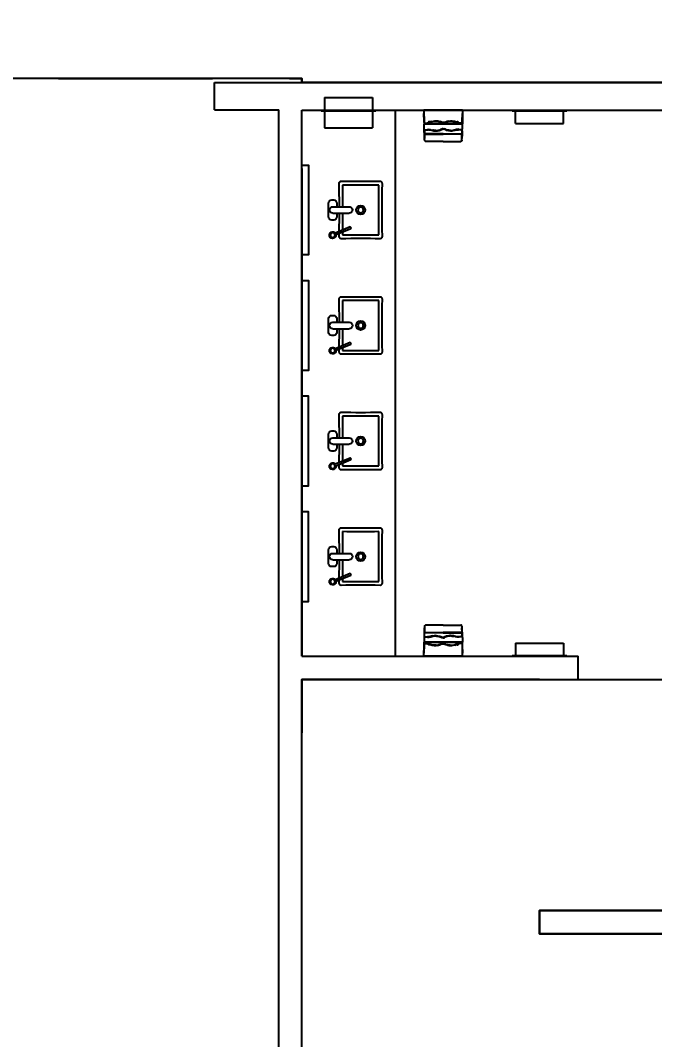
# Model space of a CAD drawing. Extents: x -13345 to 10098, y -1643 to 9113.
# Drawn here: x -9786 to -9588.5, y 3537.6 to 3855.2 of the extents above; entities that cross this region are included whole.
import ezdxf

# ---------------------------------------------------------------- set-up
doc = ezdxf.new("R2010")
doc.units = 0
doc.header["$LTSCALE"] = 192
doc.header["$MEASUREMENT"] = 0
doc.linetypes.add('DASHED2', pattern=[0.375, 0.25, -0.125])
doc.layers.get('0').update_dxf_attribs({"linetype": 'CONTINUOUS'})
doc.layers.get('DEFPOINTS').update_dxf_attribs({"linetype": 'CONTINUOUS'})
for name, color, linetype in [('ARCH-FEATURES', 2, 'CONTINUOUS'), ('ARCH-WALLS-EXTERIOR', 5, 'CONTINUOUS'), ('ARCH-WALLS-INTERIOR', 1, 'CONTINUOUS'), ('DIMENSIONS-TENANT', 7, 'CONTINUOUS'), ('TENANT-STOREFRONT-LEASELINE', 3, 'DASHED2'), ('UTILITIES-PLUMB', 2, 'CONTINUOUS')]:
    doc.layers.add(name, color=color, linetype=linetype)
doc.layers.add('COMMON AREA FILL', color=7, linetype='CONTINUOUS', true_color=0xdedede)
doc.styles.get("Standard").update_dxf_attribs({"font": 'txt.shx', "width": 0.75})
doc.dimstyles.new('LP-SP-MP (without ticks)', dxfattribs={"dimscale": 0, "dimtxt": 36, "dimasz": 12, "dimexe": 8, "dimexo": 8, "dimgap": 8, "dimtad": 1, "dimdec": 0, "dimrnd": 0.0625, "dimzin": 3, "dimdsep": 46, "dimlunit": 4, "dimtxsty": 'Standard', "dimblk1": 'OBLIQUE', "dimblk2": 'OBLIQUE', "dimsah": 1, "dimcen": 0.5, "dimse1": 1, "dimse2": 1, "dimsd1": 1, "dimsd2": 1, "dimclrt": 256, "dimadec": 0, "dimazin": 0, "dimtfac": 6, "dimtdec": 0, "dimtofl": 0, "dimtmove": 0, "dimatfit": 3, "dimldrblk": 'OBLIQUE', "dimfxl": 1, "dimfrac": 2, "dimtolj": 1, "dimtzin": 3, "dimarcsym": 0})

# ---------------------------------------------------------------- blocks, each defined once
blk = doc.blocks.new('Dyson Airblade plan')
at = {"layer": 'ARCH-FEATURES'}
for p, q in [((-6.06, 0), (-5.97, -3.67)), ((6.06, 0), (-6.06, 0)), ((6.06, 0), (5.96, -4.27)), ((-5.95, -3.43), (-6.04, -0.97)), ((5.95, -3.43), (6.04, -0.97)), ((-5.97, -3.67), (-5.96, -4.27)), ((-5.9, -6.56), (-5.97, -4.35)), ((5.98, -4.35), (-5.97, -4.35)), ((5.96, -4.27), (-5.96, -4.27)), ((-5.93, -3.77), (-5.95, -3.43)), ((-5.93, -3.77), (-5.85, -3.91)), ((-5.93, -4.27), (-5.93, -4.35)), ((-5.85, -6.33), (-5.86, -6.56)), ((-5.85, -3.91), (-5.7, -4.01)), ((-5.81, -6.22), (-5.85, -6.33)), ((-5.64, -6.09), (-5.81, -6.22)), ((-5.7, -4.01), (-5, -4.02)), ((-5.64, -6.09), (-5.6, -6.08)), ((-5.6, -6.08), (-4.99, -6.08)), ((-4.99, -4.04), (-5, -4.02)), ((-5, -4.02), (-4.94, -4.02)), ((-4.89, -4.04), (-4.99, -4.04)), ((-4.99, -6.08), (-4.98, -6.05)), ((-4.99, -6.08), (-4.72, -6.08)), ((-4.96, -6.05), (-4.98, -6.05)), ((-4.9, -6.04), (-4.96, -6.05)), ((-4.61, -3.9), (-4.94, -4.02)), ((-4.9, -6.04), (-4.88, -5.98)), ((-4.88, -6.04), (-4.9, -6.04)), ((-4.88, -4.05), (-4.89, -4.04)), ((-4.84, -4.04), (-4.89, -4.04)), ((-4.88, -4.05), (-4.63, -4.06)), ((-4.88, -5.98), (-4.79, -5.94)), ((-4.88, -5.98), (-4.88, -6.04)), ((-4.86, -6.03), (-4.88, -6.04)), ((-4.86, -6.03), (-4.72, -6.03)), ((-4.56, -3.91), (-4.84, -4.04)), ((-4.79, -5.94), (-4.35, -5.96)), ((-4.57, -3.63), (-4.72, -3.72)), ((-4.72, -3.85), (-4.72, -3.72)), ((-4.68, -3.85), (-4.72, -3.85)), ((-4.72, -6.03), (-4.42, -6.05)), ((-4.14, -6.12), (-4.72, -6.08)), ((-4.53, -3.85), (-4.68, -3.85)), ((-4.26, -3.85), (-4.63, -4.06)), ((-4.61, -3.9), (-4.53, -3.85)), ((-4.55, -3.61), (-4.57, -3.63)), ((-4.51, -3.63), (-4.57, -3.63)), ((-4.44, -3.85), (-4.56, -3.91)), ((-4.46, -3.61), (-4.55, -3.61)), ((-4.44, -3.85), (-4.53, -3.85)), ((-4.51, -3.63), (-4.45, -3.63)), ((-4.46, -3.61), (-4.42, -3.61)), ((-4.45, -3.63), (-4.36, -3.63)), ((-4.44, -3.85), (-4.26, -3.85)), ((-4.34, -3.61), (-4.42, -3.61)), ((-4.42, -6.05), (-3.89, -6.14)), ((-4.33, -3.63), (-4.36, -3.63)), ((-4.35, -5.96), (-3.97, -6.03)), ((-4.33, -3.62), (-4.34, -3.61)), ((-4.32, -3.62), (-4.33, -3.62)), ((-4.27, -3.63), (-4.33, -3.63)), ((-4.27, -3.63), (-4.32, -3.62)), ((-4.21, -3.64), (-4.27, -3.63)), ((-4.18, -3.85), (-4.26, -3.85)), ((-4.18, -3.66), (-4.21, -3.64)), ((-4.18, -3.7), (-4.08, -3.65)), ((-4.16, -3.68), (-4.18, -3.66)), ((-4.18, -3.7), (-4.18, -3.66)), ((-3.92, -3.7), (-4.18, -3.82)), ((-4.18, -3.73), (-4.18, -3.7)), ((-4.16, -3.71), (-4.18, -3.73)), ((-4.18, -3.82), (-4.18, -3.73)), ((-4.18, -3.85), (-4.18, -3.82)), ((-3.97, -3.64), (-4.16, -3.71)), ((-4.08, -3.65), (-4.16, -3.68)), ((-3.31, -6.33), (-4.14, -6.12)), ((-3.59, -3.49), (-4.08, -3.65)), ((-3.97, -3.64), (-3.73, -3.56)), ((-3.97, -6.03), (-3.87, -6.05)), ((-3.52, -3.57), (-3.92, -3.7)), ((-3.89, -6.14), (-3.54, -6.24)), ((-3.87, -6.05), (-3.28, -6.21)), ((-3.73, -3.56), (-3.45, -3.49)), ((-3.59, -3.49), (-2.65, -3.35)), ((-3.54, -6.24), (-2.94, -6.38)), ((-3.13, -3.49), (-3.52, -3.57)), ((-3.45, -3.49), (-2.83, -3.4)), ((-3.31, -6.33), (-2.84, -6.4)), ((-3.12, -6.24), (-3.28, -6.21)), ((-2.75, -3.44), (-3.13, -3.49)), ((-2.79, -6.3), (-3.12, -6.24)), ((-2.83, -3.4), (-2.34, -3.37)), ((-2.72, -6.3), (-2.79, -6.3)), ((-2.17, -3.42), (-2.75, -3.44)), ((-2.31, -6.32), (-2.72, -6.3)), ((-2.17, -3.37), (-2.65, -3.35)), ((-1.67, -3.41), (-2.34, -3.37)), ((-2.34, -3.37), (-2.17, -3.37)), ((-2.31, -6.32), (-2, -6.3)), ((-1.8, -3.38), (-2.17, -3.37)), ((-2.17, -3.42), (-1.47, -3.51)), ((-2, -6.3), (-1.6, -6.25)), ((-1.9, -6.39), (-1.45, -6.31)), ((-1.8, -3.38), (-1.09, -3.52)), ((-1.74, -6.38), (-1.38, -6.3)), ((-1.36, -3.47), (-1.67, -3.41)), ((-1.6, -6.25), (-1.27, -6.17)), ((-0.96, -3.66), (-1.47, -3.51)), ((-1.45, -6.31), (-1, -6.19)), ((-1.38, -6.3), (-1.2, -6.26)), ((-1.36, -3.47), (-0.97, -3.59)), ((-1.27, -6.17), (-0.92, -6.06)), ((-1.2, -6.26), (-1.03, -6.22)), ((-0.17, -3.84), (-1.09, -3.52)), ((-1.03, -6.22), (-0.27, -5.92)), ((-0.92, -6.16), (-1, -6.19)), ((-0.57, -3.74), (-0.97, -3.59)), ((-0.49, -3.86), (-0.96, -3.66)), ((-0.92, -6.06), (-0.42, -5.84)), ((-0.92, -6.16), (-0.58, -6.01)), ((-0.58, -6.01), (-0.35, -5.91)), ((-0.28, -3.82), (-0.57, -3.74)), ((-0.22, -3.92), (-0.49, -3.86)), ((-0.42, -5.84), (-0.37, -5.82)), ((-0.21, -5.77), (-0.37, -5.82)), ((-0.35, -5.91), (-0.11, -5.85)), ((-0.28, -3.82), (-0.12, -3.84)), ((-0.27, -5.92), (-0.01, -5.89)), ((0, -3.93), (-0.22, -3.92)), ((-0.06, -5.77), (-0.21, -5.77)), ((0, -3.85), (-0.17, -3.84)), ((-0.12, -3.84), (-0.11, -3.84)), ((0, -3.86), (-0.11, -3.84)), ((-0.11, -5.85), (0, -5.85)), ((0, -5.77), (-0.06, -5.77)), ((-0.01, -5.89), (0, -5.89)), ((0, -3.86), (0.11, -3.84)), ((0, -3.85), (0.17, -3.84)), ((0, -3.93), (0.22, -3.92)), ((0, -5.77), (0.06, -5.77)), ((0.11, -5.85), (0, -5.85)), ((0.01, -5.89), (0, -5.89)), ((0.27, -5.92), (0.01, -5.89)), ((0.06, -5.77), (0.21, -5.77)), ((0.12, -3.84), (0.11, -3.84)), ((0.35, -5.91), (0.11, -5.85)), ((0.28, -3.82), (0.12, -3.84)), ((0.17, -3.84), (1.09, -3.52)), ((0.21, -5.77), (0.37, -5.82)), ((0.22, -3.92), (0.49, -3.86)), ((1.03, -6.22), (0.27, -5.92)), ((0.28, -3.82), (0.57, -3.74)), ((0.58, -6.01), (0.35, -5.91)), ((0.42, -5.84), (0.37, -5.82)), ((0.92, -6.06), (0.42, -5.84)), ((0.49, -3.86), (0.96, -3.66)), ((0.57, -3.74), (0.97, -3.59)), ((0.92, -6.16), (0.58, -6.01)), ((1.27, -6.17), (0.92, -6.06)), ((0.92, -6.16), (1, -6.19)), ((0.96, -3.66), (1.47, -3.51)), ((1.36, -3.47), (0.97, -3.59)), ((1.45, -6.31), (1, -6.19)), ((1.2, -6.26), (1.03, -6.22)), ((1.8, -3.38), (1.09, -3.52)), ((1.38, -6.3), (1.2, -6.26)), ((1.6, -6.25), (1.27, -6.17)), ((1.36, -3.47), (1.67, -3.41)), ((1.74, -6.38), (1.38, -6.3)), ((1.9, -6.39), (1.45, -6.31)), ((2.17, -3.42), (1.47, -3.51)), ((2, -6.3), (1.6, -6.25)), ((1.67, -3.41), (2.34, -3.37)), ((1.8, -3.38), (2.17, -3.37)), ((2.31, -6.32), (2, -6.3)), ((2.17, -3.37), (2.65, -3.35)), ((2.17, -3.42), (2.75, -3.44)), ((2.31, -6.32), (2.72, -6.3)), ((2.83, -3.4), (2.34, -3.37)), ((3.59, -3.49), (2.65, -3.35)), ((2.72, -6.3), (2.79, -6.3)), ((2.75, -3.44), (3.13, -3.49)), ((2.79, -6.3), (3.12, -6.24)), ((3.45, -3.49), (2.83, -3.4)), ((3.31, -6.33), (2.84, -6.4)), ((3.54, -6.24), (2.94, -6.38)), ((3.12, -6.24), (3.28, -6.21)), ((3.13, -3.49), (3.52, -3.57)), ((3.87, -6.05), (3.28, -6.21)), ((3.31, -6.33), (4.14, -6.12)), ((3.73, -3.56), (3.45, -3.49)), ((3.52, -3.57), (3.92, -3.7)), ((3.89, -6.14), (3.54, -6.24)), ((3.59, -3.49), (4.08, -3.65)), ((3.97, -3.64), (3.73, -3.56)), ((3.97, -6.03), (3.87, -6.05)), ((4.42, -6.05), (3.89, -6.14)), ((3.92, -3.7), (4.18, -3.82)), ((3.97, -3.64), (4.16, -3.71)), ((4.35, -5.96), (3.97, -6.03)), ((4.18, -3.7), (4.08, -3.65)), ((4.08, -3.65), (4.16, -3.68)), ((4.14, -6.12), (4.72, -6.08)), ((4.16, -3.68), (4.18, -3.66)), ((4.16, -3.71), (4.18, -3.73)), ((4.18, -3.66), (4.21, -3.64)), ((4.18, -3.7), (4.18, -3.66)), ((4.18, -3.73), (4.18, -3.7)), ((4.18, -3.82), (4.18, -3.73)), ((4.18, -3.85), (4.18, -3.82)), ((4.18, -3.85), (4.26, -3.85)), ((4.21, -3.64), (4.27, -3.63)), ((4.26, -3.85), (4.63, -4.06)), ((4.44, -3.85), (4.26, -3.85)), ((4.27, -3.63), (4.32, -3.62)), ((4.27, -3.63), (4.33, -3.63)), ((4.32, -3.62), (4.33, -3.62)), ((4.33, -3.62), (4.34, -3.61)), ((4.33, -3.63), (4.36, -3.63)), ((4.34, -3.61), (4.42, -3.61)), ((4.79, -5.94), (4.35, -5.96)), ((4.45, -3.63), (4.36, -3.63)), ((4.46, -3.61), (4.42, -3.61)), ((4.72, -6.03), (4.42, -6.05)), ((4.44, -3.85), (4.56, -3.91)), ((4.44, -3.85), (4.53, -3.85)), ((4.51, -3.63), (4.45, -3.63)), ((4.46, -3.61), (4.55, -3.61)), ((4.51, -3.63), (4.57, -3.63)), ((4.61, -3.9), (4.53, -3.85)), ((4.53, -3.85), (4.68, -3.85)), ((4.55, -3.61), (4.57, -3.63)), ((4.56, -3.91), (4.84, -4.04)), ((4.57, -3.63), (4.72, -3.72)), ((4.61, -3.9), (4.94, -4.02)), ((4.88, -4.05), (4.63, -4.06)), ((4.68, -3.85), (4.72, -3.85)), ((4.72, -3.85), (4.72, -3.72)), ((4.86, -6.03), (4.72, -6.03)), ((4.99, -6.08), (4.72, -6.08)), ((4.88, -5.98), (4.79, -5.94)), ((4.84, -4.04), (4.89, -4.04)), ((4.86, -6.03), (4.88, -6.04)), ((4.88, -4.05), (4.89, -4.04)), ((4.9, -6.04), (4.88, -5.98)), ((4.88, -5.98), (4.88, -6.04)), ((4.88, -6.04), (4.9, -6.04)), ((4.89, -4.04), (4.99, -4.04)), ((4.9, -6.04), (4.96, -6.05)), ((5, -4.02), (4.94, -4.02)), ((4.96, -6.05), (4.98, -6.05)), ((4.99, -6.08), (4.98, -6.05)), ((4.99, -4.04), (5, -4.02)), ((5.6, -6.08), (4.99, -6.08)), ((5.7, -4.01), (5, -4.02)), ((5.64, -6.09), (5.6, -6.08)), ((5.64, -6.09), (5.81, -6.22)), ((5.85, -3.91), (5.7, -4.01)), ((5.81, -6.22), (5.85, -6.33)), ((5.93, -3.77), (5.85, -3.91)), ((5.85, -6.33), (5.86, -6.56)), ((5.87, -7.51), (5.98, -4.35)), ((5.93, -3.77), (5.95, -3.43)), ((5.93, -4.27), (5.93, -4.35)), ((-5.87, -7.51), (-5.9, -6.56)), ((-5.87, -7.51), (-5.83, -8.81)), ((-5.86, -6.56), (-5.86, -7.8)), ((-5.85, -7.32), (-5.83, -7.33)), ((-5.85, -7.32), (-5.85, -7.4)), ((-5.85, -7.4), (-5.84, -7.4)), ((-5.84, -7.95), (-5.85, -7.4)), ((-5.82, -7.4), (-5.84, -7.4)), ((-5.84, -8.37), (-5.84, -7.95)), ((-5.83, -9.37), (-5.84, -8.37)), ((0, -7.33), (-5.83, -7.33)), ((-5.83, -9.37), (-5.77, -9.53)), ((-5.67, -7.41), (-5.82, -7.4)), ((-5.67, -7.41), (0, -7.41)), ((-2.94, -6.38), (-2.27, -6.41)), ((-2.27, -6.43), (-2.84, -6.4)), ((-2.27, -6.41), (-1.9, -6.39)), ((-2.27, -6.43), (-2.08, -6.42)), ((-2.08, -6.42), (-2.01, -6.41)), ((-2.01, -6.41), (-1.74, -6.38)), ((0, -7.33), (5.83, -7.33)), ((5.67, -7.41), (0, -7.41)), ((2.01, -6.41), (1.74, -6.38)), ((2.27, -6.41), (1.9, -6.39)), ((2.08, -6.42), (2.01, -6.41)), ((2.27, -6.43), (2.08, -6.42)), ((2.94, -6.38), (2.27, -6.41)), ((2.27, -6.43), (2.84, -6.4)), ((5.67, -7.41), (5.82, -7.4)), ((5.83, -9.37), (5.77, -9.53)), ((5.82, -7.4), (5.84, -7.4)), ((5.85, -7.32), (5.83, -7.33)), ((5.87, -7.51), (5.83, -8.81)), ((5.83, -9.37), (5.84, -8.37)), ((5.85, -7.4), (5.84, -7.4)), ((5.84, -7.95), (5.85, -7.4)), ((5.84, -8.37), (5.84, -7.95)), ((5.85, -7.32), (5.85, -7.4)), ((5.86, -6.56), (5.86, -7.8)), ((-5.77, -9.53), (-5.76, -9.56)), ((-5.76, -9.56), (-5.66, -9.65)), ((-5.66, -9.65), (-5.51, -9.7)), ((-4.7, -9.7), (-5.51, -9.7)), ((0.01, -9.73), (-4.7, -9.7)), ((-0.01, -9.73), (4.7, -9.7)), ((4.7, -9.7), (5.51, -9.7)), ((5.66, -9.65), (5.51, -9.7)), ((5.76, -9.56), (5.66, -9.65)), ((5.77, -9.53), (5.76, -9.56))]:
    blk.add_line(p, q, dxfattribs=at)
blk = doc.blocks.new('bobrick b-3961 plan')
for p, q in [((-4.12, -7.5), (-4.12, 7.5)), ((-4.12, 7.5), (-0.19, 7.5)), ((-0.19, -8.5), (-0.19, 8.5)), ((-0.19, 8.5), (0, 8.5)), ((-0.03, -8.5), (-0.03, 8.5)), ((0, -8.5), (0, 8.5)), ((-4.12, -7.5), (-0.19, -7.5)), ((-0.19, -8.5), (0, -8.5))]:
    blk.add_line(p, q)
blk = doc.blocks.new('lav')
blk.add_lwpolyline([(0, -19.69), (2, -19.69), (2, 8.31), (0, 8.31)])
blk = doc.blocks.new('Mercer Sink')
for p, q in [((-1, 15.43), (-1, 10.3)), ((1, 15.43), (1, 10.3))]:
    blk.add_line(p, q)
for points in [[(1, 14.11), (2.14, 14.11, 0.414214), (3.14, 15.11), (3.14, 15.74, 0.414214), (2.14, 16.74), (-2.14, 16.74, 0.414214), (-3.14, 15.74), (-3.14, 15.11, 0.414214), (-2.14, 14.11), (-1, 14.11)], [(7.68, 14.41, 8.126953), (7.22, 14.6)], [(7.79, 14.68), (5.77, 9.79, -0.667955), (5.31, 9.98), (7.33, 14.87)]]:
    blk.add_lwpolyline(points, format="xyb")
blk.add_circle((7.83, 15.43), 0.75)
at = {"linetype": 'Continuous'}
blk.add_circle((0, 6.72), 0.875, dxfattribs=at)
for centre, start, end in [((0, 15.43), 0, 180), ((0, 10.3), 180, 0)]:
    blk.add_arc(centre, 1, start, end)
for centre, radius, start, end in [((-529.01, 6.72), 520.18, 359.3296, 0.6704), ((0, 538.17), 524.73, 269.108, 269.8908), ((0, 538.17), 524.73, 270.1092, 270.7376), ((0, 538.17), 524.73, 270.7971, 270.892), ((529.01, 6.72), 520.18, 179.3296, 180.6704), ((-1378.36, 6.72), 1370.61, 359.76206, 0.23793), ((0, 1007.97), 995.59, 269.55303, 269.94239), ((0, 1007.97), 995.59, 270.05749, 270.36299), ((0, 1007.97), 995.59, 270.39422, 270.44684), ((1378.36, 6.72), 1370.61, 179.76208, 180.23795), ((0, 6.72), 1.41, 90.0313, 269.9687), ((0, 6.72), 1.41, 270.0313, 89.9687), ((0, -523.68), 523.68, 89.1062, 90.8938), ((0, -990.71), 991.76, 89.55131, 90.44857)]:
    blk.add_arc(centre, radius, start, end, dxfattribs=at)
for points, start_tangent, end_tangent in [([(-8.87, 12.8), (-8.86, 12.93), (-8.82, 13.06), (-8.75, 13.19), (-8.66, 13.3), (-8.54, 13.39), (-8.41, 13.46), (-8.29, 13.49), (-8.17, 13.5)], (-0.011744, 0.999931), (0.999878, -0.015608)), ([(8.17, 13.5), (8.29, 13.49), (8.43, 13.45), (8.56, 13.38), (8.67, 13.29), (8.76, 13.17), (8.82, 13.05), (8.86, 12.92), (8.87, 12.8)], (0.999878, 0.015627), (-0.011725, -0.999931)), ([(-8.17, -0.06), (-8.29, -0.05), (-8.43, -0.02), (-8.56, 0.05), (-8.67, 0.14), (-8.76, 0.26), (-8.82, 0.39), (-8.86, 0.51), (-8.87, 0.63)], (-0.999877, -0.015658), (0.011725, 0.999931)), ([(8.87, 0.63), (8.86, 0.51), (8.82, 0.37), (8.75, 0.24), (8.66, 0.13), (8.54, 0.04), (8.41, -0.02), (8.29, -0.06), (8.17, -0.06)], (0.011744, -0.999931), (-0.999878, 0.015639))]:
    blk.add_spline(points, degree=3, dxfattribs=dict(at, start_tangent=start_tangent, end_tangent=end_tangent))
at = {"flags": 8}
for tag, p in [('TRADENAME', (0, 6.71)), ('MODELNUMBER', (0, 6.72)), ('MATERIAL', (0, 6.71)), ('PRODUCTS', (0, 6.71))]:
    blk.add_attdef(tag, p, '', height=0.001, dxfattribs=at)
blk = doc.blocks.new('*D368')
at = {"layer": 'DEFPOINTS', "color": 0, "transparency": 16777216}
for p in [(-9727.94, 3837.03), (-9701.94, 3837.03), (-9701.94, 1902.53)]:
    blk.add_point(p, dxfattribs=at)
at = {"layer": 'DIMENSIONS-TENANT', "transparency": 16777216, "insert": (-9753.94, 2869.78), "char_height": 36, "attachment_point": 5, "rotation": 90}
blk.add_mtext('\\A1;161\'-3"', dxfattribs=at)
blk = doc.blocks.new('_OBLIQUE')
at = {"color": 0, "linetype": 'ByBlock'}
blk.add_line((-0.5, -0.5), (0.5, 0.5), dxfattribs=at)
blk = doc.blocks.new('*D390')
at = {"layer": 'DEFPOINTS', "color": 0, "transparency": 16777216}
for p in [(-11142.19, 3837.03), (-9698.32, 3837.03), (-9698.32, 3766.04)]:
    blk.add_point(p, dxfattribs=at)
at = {"layer": 'DIMENSIONS-TENANT', "transparency": 16777216, "insert": (-10319.44, 3792.04), "char_height": 36, "attachment_point": 5}
blk.add_mtext('\\A1;120\'-4"', dxfattribs=at)
blk = doc.blocks.new('ROLL-PAPER')
at = {"layer": 'ARCH-FEATURES'}
for p, q in [((-12049.38, -737.19), (-12034.38, -737.19)), ((-12049.38, -742.44), (-12049.38, -737.19)), ((-12034.38, -742.44), (-12034.38, -737.19)), ((-12050.38, -742.44), (-12033.38, -742.44)), ((-12050.38, -742.63), (-12050.38, -742.44)), ((-12050.38, -742.63), (-12033.38, -742.63)), ((-12049.38, -746.56), (-12049.38, -742.63)), ((-12034.38, -746.56), (-12034.38, -742.63)), ((-12033.38, -742.63), (-12033.38, -742.44)), ((-12049.38, -746.56), (-12034.38, -746.56))]:
    blk.add_line(p, q, dxfattribs=at)

msp = doc.modelspace()

# ---------------------------------------------------------------- linework, layer by layer
at = {"layer": 'ARCH-FEATURES'}
msp.add_line((-9669.32, 3827.15), (-9669.32, 3657.03), dxfattribs=at)
at = {"layer": 'ARCH-WALLS-EXTERIOR'}
for p, q in [((-9698.32, 3827.15), (-9544.32, 3827.15)), ((-9624.32, 3570.53), (-9624.32, 3577.78)), ((-9624.32, 3577.78), (-9544.32, 3577.78)), ((-9346.07, 3570.53), (-9624.32, 3570.53))]:
    msp.add_line(p, q, dxfattribs=at)
for points in [[(-9725.57, 3827.28), (-9725.57, 3835.78)], [(-9725.57, 3835.78), (-9544.32, 3835.78)], [(-9725.57, 3827.28), (-9705.57, 3827.28)]]:
    msp.add_lwpolyline(points, dxfattribs=at)
at = {"layer": 'ARCH-WALLS-INTERIOR'}
for p, q in [((-9705.57, 3450.99), (-9705.57, 3827.28)), ((-9698.32, 3657.03), (-9698.32, 3827.15)), ((-9698.32, 3809.03), (-9698.32, 3657.03)), ((-9698.32, 3657.03), (-9698.32, 3809.03)), ((-9698.32, 3657.03), (-9612.32, 3657.03)), ((-9612.32, 3649.78), (-9612.32, 3657.03)), ((-9698.32, 3450.99), (-9698.32, 3649.78)), ((-9624.32, 3649.78), (-9698.32, 3649.78)), ((-9698.32, 3633.15), (-9698.32, 3649.78)), ((-9698.32, 3633.15), (-9698.32, 3649.78)), ((-9698.32, 3649.78), (-9698.32, 3633.15)), ((-9698.32, 3649.78), (-9612.32, 3649.78))]:
    msp.add_line(p, q, dxfattribs=at)
at = {"layer": 'COMMON AREA FILL'}
msp.add_lwpolyline([(-9240.33, 3988.53), (-9240.33, 3261.28), (-9324.33, 3261.28), (-9324.33, 3321.28), (-9312.33, 3321.28), (-9312.33, 3486.53), (-9624.32, 3486.53), (-9624.32, 3479.28), (-9557.07, 3479.28), (-9557.07, 3407.28), (-9683.15, 3407.28), (-9683.15, 3450.99), (-9698.32, 3450.99), (-9698.32, 3649.78), (-9544.32, 3649.78), (-9544.32, 3577.78), (-9624.32, 3577.78), (-9624.32, 3570.53), (-9346.07, 3570.53), (-9346.07, 3835.78), (-9698.32, 3835.78), (-9698.32, 3837.03), (-10195.12, 3837.03)], dxfattribs=at)
at = {"layer": 'TENANT-STOREFRONT-LEASELINE'}
for p, q in [((-11142.19, 3837.03), (-9698.32, 3837.03)), ((-9698.32, 3837.03), (-9698.32, 3835.78))]:
    msp.add_line(p, q, dxfattribs=at)

# ---------------------------------------------------------------- block references
at = {"xscale": -1, "rotation": 180}
msp.add_blockref('ROLL-PAPER', (2358.06, 3084.53), dxfattribs=at)
at = {"layer": 'ARCH-FEATURES'}
msp.add_blockref('Dyson Airblade plan', (-9654.32, 3827.15), dxfattribs=at)
at = {"layer": 'ARCH-FEATURES', "xscale": -1}
for name, p, rotation in [('bobrick b-3961 plan', (-9624.32, 3827.15), 270), ('Dyson Airblade plan', (-9654.32, 3657.03), 180)]:
    msp.add_blockref(name, p, dxfattribs=dict(at, rotation=rotation))
at = {"layer": 'ARCH-FEATURES', "rotation": 270}
msp.add_blockref('bobrick b-3961 plan', (-9624.32, 3657.03), dxfattribs=at)
at = {"layer": 'UTILITIES-PLUMB', "xscale": -1}
for name, p, rotation in [('lav', (-9698.32, 3790.4), 180), ('Mercer Sink', (-9673.32, 3796.09), 90), ('lav', (-9698.32, 3754.4), 180), ('Mercer Sink', (-9673.32, 3760.09), 90), ('Mercer Sink', (-9673.32, 3724.09), 90), ('Mercer Sink', (-9673.32, 3688.09), 90)]:
    msp.add_blockref(name, p, dxfattribs=dict(at, rotation=rotation))
at = {"layer": 'UTILITIES-PLUMB'}
for p in [(-9698.32, 3729.77), (-9698.32, 3693.77)]:
    msp.add_blockref('lav', p, dxfattribs=at)

# ---------------------------------------------------------------- dimensions: what is measured, and where the dimension line sits
at = {"layer": 'DIMENSIONS-TENANT'}
dim = msp.add_linear_dim(base=(-9698.32, 3766.04), p1=(-11142.19, 3837.03), p2=(-9698.32, 3837.03), dimstyle='LP-SP-MP (without ticks)', override={"dimscale": 1}, dxfattribs=at)
dim.commit()
dim.dimension.update_dxf_attribs({"geometry": '*D390', "text_midpoint": (-10319.44, 3766.04), "dimtype": 160})
dim = msp.add_linear_dim(base=(-9727.9446, 3837.0262), p1=(-9701.9446, 1902.5259), p2=(-9701.9446, 3837.0262), angle=90, dimstyle='LP-SP-MP (without ticks)', override={"dimscale": 1}, dxfattribs=at)
dim.commit()
dim.dimension.update_dxf_attribs({"geometry": '*D368', "text_midpoint": (-9727.9446, 2869.776), "dimtype": 160})

doc.saveas('drawing.dxf')
